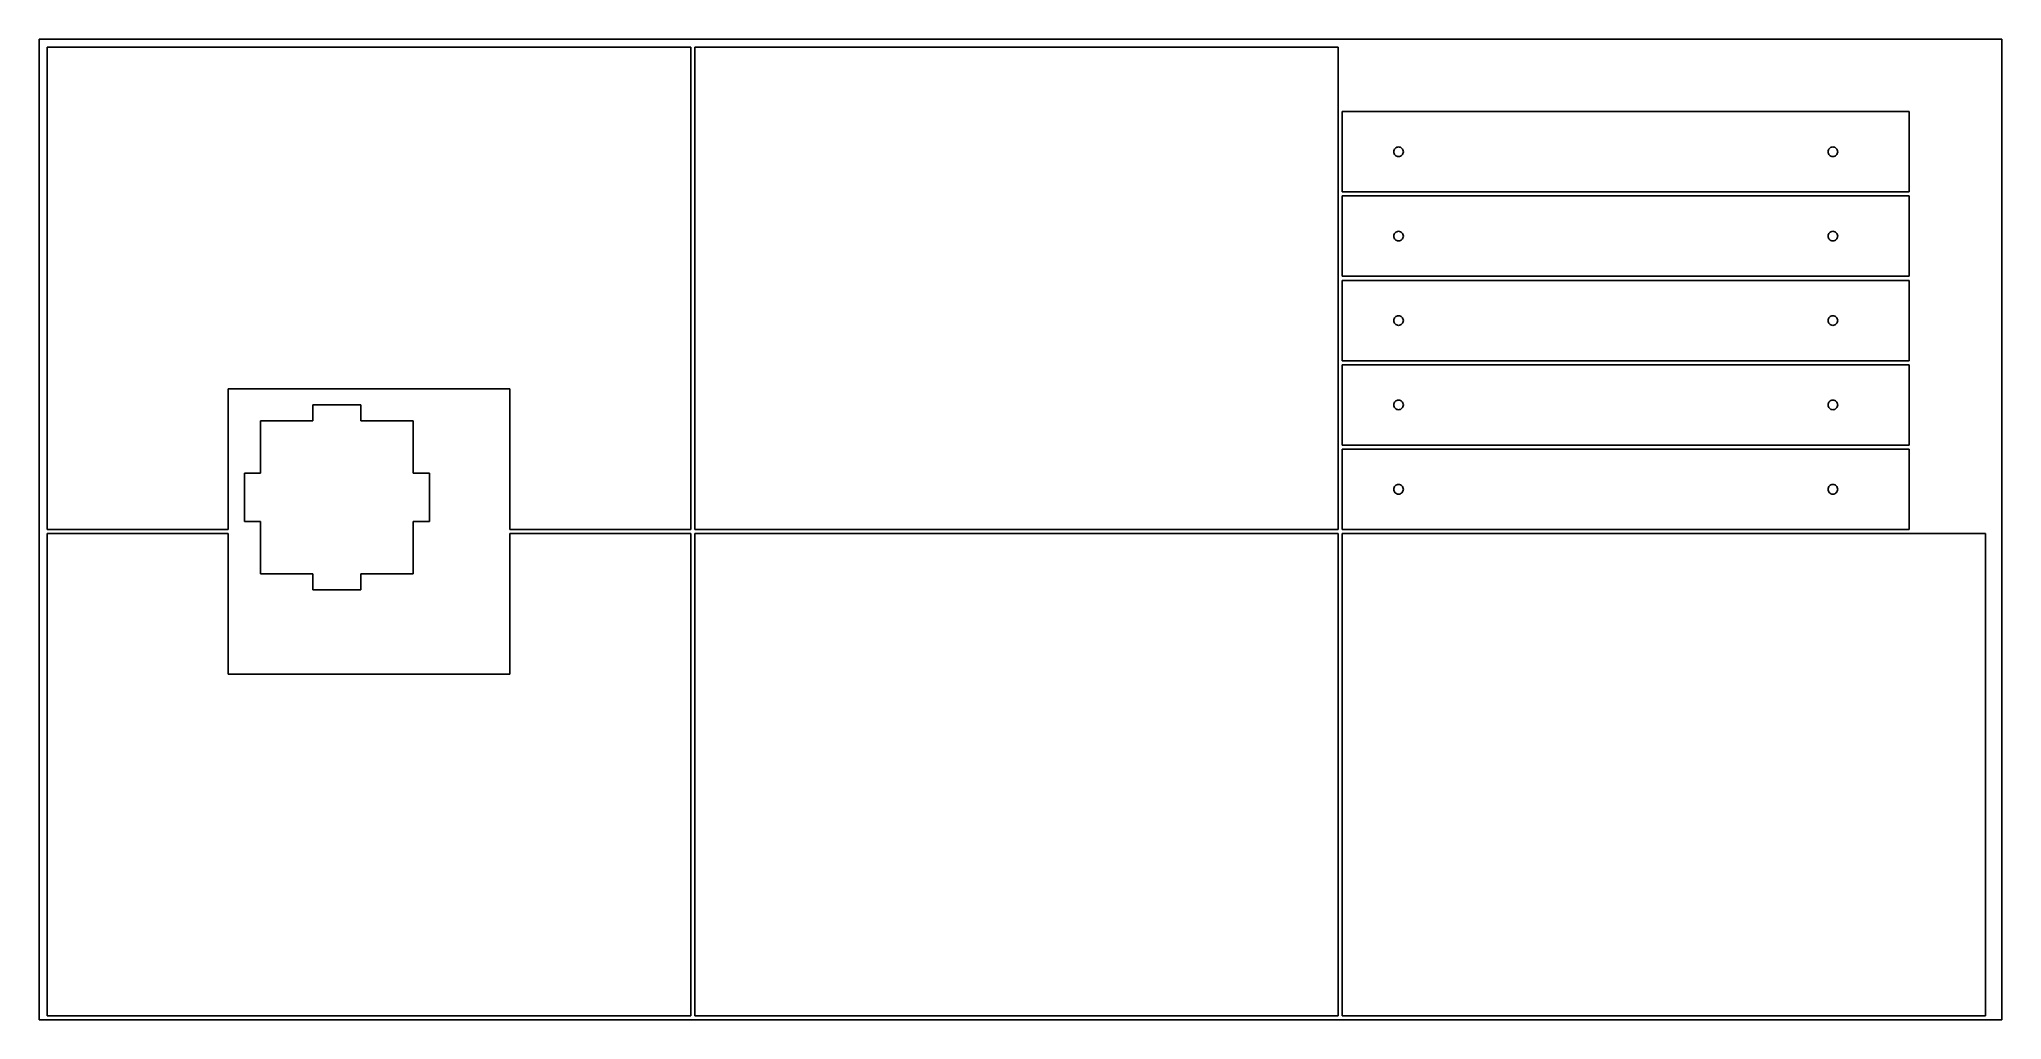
# Model space of a CAD drawing. Extents: x -122 to 122, y -61 to 61.
import ezdxf

# ---------------------------------------------------------------- set-up
doc = ezdxf.new("R2010")
doc.units = 0

msp = doc.modelspace()

# ---------------------------------------------------------------- linework, layer by layer
for p, q in [((-122, -61), (-122, 61)), ((-122, 61), (122, 61)), ((122, -61), (122, 61)), ((-121, 60), (-121, 0)), ((-121, 60), (-41, 60)), ((-41, 60), (-41, 0)), ((-40.5, 0), (-40.5, 60)), ((39.5, 60), (-40.5, 60)), ((39.5, 0), (39.5, 60)), ((40, 42), (40, 52)), ((110.5, 52), (40, 52)), ((110.5, 42), (110.5, 52)), ((46.41, 47.12), (46.4, 47)), ((46.41, 46.88), (46.4, 47)), ((46.41, 47.12), (46.45, 47.23)), ((46.41, 46.88), (46.45, 46.77)), ((46.5, 47.33), (46.45, 47.23)), ((46.5, 46.67), (46.45, 46.77)), ((46.5, 47.33), (46.58, 47.42)), ((46.5, 46.67), (46.58, 46.58)), ((46.67, 47.5), (46.58, 47.42)), ((46.67, 46.5), (46.58, 46.58)), ((46.67, 47.5), (46.77, 47.55)), ((46.67, 46.5), (46.77, 46.45)), ((46.88, 47.59), (46.77, 47.55)), ((46.88, 46.41), (46.77, 46.45)), ((47, 47.6), (46.88, 47.59)), ((47, 46.4), (46.88, 46.41)), ((47, 47.6), (47.12, 47.59)), ((47, 46.4), (47.12, 46.41)), ((47.12, 47.59), (47.23, 47.55)), ((47.12, 46.41), (47.23, 46.45)), ((47.33, 47.5), (47.23, 47.55)), ((47.33, 46.5), (47.23, 46.45)), ((47.33, 47.5), (47.42, 47.42)), ((47.33, 46.5), (47.42, 46.58)), ((47.5, 47.33), (47.42, 47.42)), ((47.5, 46.67), (47.42, 46.58)), ((47.5, 47.33), (47.55, 47.23)), ((47.5, 46.67), (47.55, 46.77)), ((47.59, 47.12), (47.55, 47.23)), ((47.59, 46.88), (47.55, 46.77)), ((47.59, 47.12), (47.6, 47)), ((47.59, 46.88), (47.6, 47)), ((100.41, 47.12), (100.4, 47)), ((100.41, 46.88), (100.4, 47)), ((100.41, 47.12), (100.45, 47.23)), ((100.41, 46.88), (100.45, 46.77)), ((100.5, 47.33), (100.45, 47.23)), ((100.5, 46.67), (100.45, 46.77)), ((100.5, 47.33), (100.58, 47.42)), ((100.5, 46.67), (100.58, 46.58)), ((100.67, 47.5), (100.58, 47.42)), ((100.67, 46.5), (100.58, 46.58)), ((100.67, 47.5), (100.77, 47.55)), ((100.67, 46.5), (100.77, 46.45)), ((100.88, 47.59), (100.77, 47.55)), ((100.88, 46.41), (100.77, 46.45)), ((101, 47.6), (100.88, 47.59)), ((101, 46.4), (100.88, 46.41)), ((101, 47.6), (101.12, 47.59)), ((101, 46.4), (101.12, 46.41)), ((101.12, 47.59), (101.23, 47.55)), ((101.12, 46.41), (101.23, 46.45)), ((101.33, 47.5), (101.23, 47.55)), ((101.23, 46.45), (101.33, 46.5)), ((101.33, 47.5), (101.42, 47.42)), ((101.33, 46.5), (101.42, 46.58)), ((101.5, 47.33), (101.42, 47.42)), ((101.42, 46.58), (101.5, 46.67)), ((101.5, 47.33), (101.55, 47.23)), ((101.55, 46.77), (101.5, 46.67)), ((101.59, 47.12), (101.55, 47.23)), ((101.59, 46.88), (101.55, 46.77)), ((101.59, 47.12), (101.6, 47)), ((101.59, 46.88), (101.6, 47)), ((110.5, 42), (40, 42)), ((40, 31.5), (40, 41.5)), ((110.5, 41.5), (40, 41.5)), ((110.5, 31.5), (110.5, 41.5)), ((46.41, 36.62), (46.4, 36.5)), ((46.41, 36.62), (46.45, 36.73)), ((46.5, 36.83), (46.45, 36.73)), ((46.5, 36.83), (46.58, 36.92)), ((46.67, 37), (46.58, 36.92)), ((46.67, 37), (46.77, 37.05)), ((46.88, 37.09), (46.77, 37.05)), ((47, 37.1), (46.88, 37.09)), ((47, 37.1), (47.12, 37.09)), ((47.12, 37.09), (47.23, 37.05)), ((47.33, 37), (47.23, 37.05)), ((47.33, 37), (47.42, 36.92)), ((47.5, 36.83), (47.42, 36.92)), ((47.5, 36.83), (47.55, 36.73)), ((47.59, 36.62), (47.55, 36.73)), ((47.59, 36.62), (47.6, 36.5)), ((100.41, 36.62), (100.4, 36.5)), ((100.41, 36.62), (100.45, 36.73)), ((100.5, 36.83), (100.45, 36.73)), ((100.5, 36.83), (100.58, 36.92)), ((100.67, 37), (100.58, 36.92)), ((100.67, 37), (100.77, 37.05)), ((100.88, 37.09), (100.77, 37.05)), ((101, 37.1), (100.88, 37.09)), ((101, 37.1), (101.12, 37.09)), ((101.12, 37.09), (101.23, 37.05)), ((101.33, 37), (101.23, 37.05)), ((101.33, 37), (101.42, 36.92)), ((101.5, 36.83), (101.42, 36.92)), ((101.5, 36.83), (101.55, 36.73)), ((101.59, 36.62), (101.55, 36.73)), ((101.59, 36.62), (101.6, 36.5)), ((46.41, 36.38), (46.4, 36.5)), ((46.41, 36.38), (46.45, 36.27)), ((46.5, 36.17), (46.45, 36.27)), ((46.5, 36.17), (46.58, 36.08)), ((46.67, 36), (46.58, 36.08)), ((46.67, 36), (46.77, 35.95)), ((46.88, 35.91), (46.77, 35.95)), ((47, 35.9), (46.88, 35.91)), ((47, 35.9), (47.12, 35.91)), ((47.12, 35.91), (47.23, 35.95)), ((47.33, 36), (47.23, 35.95)), ((47.33, 36), (47.42, 36.08)), ((47.5, 36.17), (47.42, 36.08)), ((47.5, 36.17), (47.55, 36.27)), ((47.59, 36.38), (47.55, 36.27)), ((47.59, 36.38), (47.6, 36.5)), ((100.41, 36.38), (100.4, 36.5)), ((100.41, 36.38), (100.45, 36.27)), ((100.5, 36.17), (100.45, 36.27)), ((100.5, 36.17), (100.58, 36.08)), ((100.67, 36), (100.58, 36.08)), ((100.67, 36), (100.77, 35.95)), ((100.88, 35.91), (100.77, 35.95)), ((101, 35.9), (100.88, 35.91)), ((101, 35.9), (101.12, 35.91)), ((101.12, 35.91), (101.23, 35.95)), ((101.23, 35.95), (101.33, 36)), ((101.33, 36), (101.42, 36.08)), ((101.42, 36.08), (101.5, 36.17)), ((101.55, 36.27), (101.5, 36.17)), ((101.59, 36.38), (101.55, 36.27)), ((101.59, 36.38), (101.6, 36.5)), ((110.5, 31.5), (40, 31.5)), ((40, 21), (40, 31)), ((110.5, 31), (40, 31)), ((110.5, 21), (110.5, 31)), ((46.41, 26.12), (46.4, 26)), ((46.41, 25.88), (46.4, 26)), ((46.41, 26.12), (46.45, 26.23)), ((46.41, 25.88), (46.45, 25.77)), ((46.5, 26.33), (46.45, 26.23)), ((46.5, 25.67), (46.45, 25.77)), ((46.5, 26.33), (46.58, 26.42)), ((46.5, 25.67), (46.58, 25.58)), ((46.67, 26.5), (46.58, 26.42)), ((46.67, 25.5), (46.58, 25.58)), ((46.67, 26.5), (46.77, 26.55)), ((46.67, 25.5), (46.77, 25.45)), ((46.88, 26.59), (46.77, 26.55)), ((46.88, 25.41), (46.77, 25.45)), ((47, 26.6), (46.88, 26.59)), ((47, 25.4), (46.88, 25.41)), ((47, 26.6), (47.12, 26.59)), ((47, 25.4), (47.12, 25.41)), ((47.12, 26.59), (47.23, 26.55)), ((47.12, 25.41), (47.23, 25.45)), ((47.33, 26.5), (47.23, 26.55)), ((47.33, 25.5), (47.23, 25.45)), ((47.33, 26.5), (47.42, 26.42)), ((47.33, 25.5), (47.42, 25.58)), ((47.5, 26.33), (47.42, 26.42)), ((47.5, 25.67), (47.42, 25.58)), ((47.5, 26.33), (47.55, 26.23)), ((47.5, 25.67), (47.55, 25.77)), ((47.59, 26.12), (47.55, 26.23)), ((47.59, 25.88), (47.55, 25.77)), ((47.59, 26.12), (47.6, 26)), ((47.59, 25.88), (47.6, 26)), ((100.41, 26.12), (100.4, 26)), ((100.41, 25.88), (100.4, 26)), ((100.41, 26.12), (100.45, 26.23)), ((100.41, 25.88), (100.45, 25.77)), ((100.5, 26.33), (100.45, 26.23)), ((100.5, 25.67), (100.45, 25.77)), ((100.5, 26.33), (100.58, 26.42)), ((100.5, 25.67), (100.58, 25.58)), ((100.67, 26.5), (100.58, 26.42)), ((100.67, 25.5), (100.58, 25.58)), ((100.67, 26.5), (100.77, 26.55)), ((100.67, 25.5), (100.77, 25.45)), ((100.88, 26.59), (100.77, 26.55)), ((100.88, 25.41), (100.77, 25.45)), ((101, 26.6), (100.88, 26.59)), ((101, 25.4), (100.88, 25.41)), ((101, 26.6), (101.12, 26.59)), ((101, 25.4), (101.12, 25.41)), ((101.12, 26.59), (101.23, 26.55)), ((101.12, 25.41), (101.23, 25.45)), ((101.33, 26.5), (101.23, 26.55)), ((101.23, 25.45), (101.33, 25.5)), ((101.33, 26.5), (101.42, 26.42)), ((101.33, 25.5), (101.42, 25.58)), ((101.5, 26.33), (101.42, 26.42)), ((101.42, 25.58), (101.5, 25.67)), ((101.5, 26.33), (101.55, 26.23)), ((101.55, 25.77), (101.5, 25.67)), ((101.59, 26.12), (101.55, 26.23)), ((101.59, 25.88), (101.55, 25.77)), ((101.59, 26.12), (101.6, 26)), ((101.59, 25.88), (101.6, 26)), ((110.5, 21), (40, 21)), ((40, 10.5), (40, 20.5)), ((110.5, 20.5), (40, 20.5)), ((110.5, 10.5), (110.5, 20.5)), ((-63.5, 17.5), (-98.5, 17.5)), ((-98.5, 0), (-98.5, 17.5)), ((-63.5, 0), (-63.5, 17.5)), ((-82, 15.5), (-88, 15.5)), ((-88, 15.5), (-88, 13.5)), ((-82, 15.5), (-82, 13.5)), ((46.41, 15.62), (46.4, 15.5)), ((46.41, 15.38), (46.4, 15.5)), ((46.41, 15.62), (46.45, 15.73)), ((46.41, 15.38), (46.45, 15.27)), ((46.5, 15.83), (46.45, 15.73)), ((46.5, 15.17), (46.45, 15.27)), ((46.5, 15.83), (46.58, 15.92)), ((46.5, 15.17), (46.58, 15.08)), ((46.67, 16), (46.58, 15.92)), ((46.67, 15), (46.58, 15.08)), ((46.67, 16), (46.77, 16.05)), ((46.67, 15), (46.77, 14.95)), ((46.88, 16.09), (46.77, 16.05)), ((46.88, 14.91), (46.77, 14.95)), ((47, 16.1), (46.88, 16.09)), ((47, 14.9), (46.88, 14.91)), ((47, 16.1), (47.12, 16.09)), ((47, 14.9), (47.12, 14.91)), ((47.12, 16.09), (47.23, 16.05)), ((47.12, 14.91), (47.23, 14.95)), ((47.33, 16), (47.23, 16.05)), ((47.33, 15), (47.23, 14.95)), ((47.33, 16), (47.42, 15.92)), ((47.33, 15), (47.42, 15.08)), ((47.5, 15.83), (47.42, 15.92)), ((47.5, 15.17), (47.42, 15.08)), ((47.5, 15.83), (47.55, 15.73)), ((47.5, 15.17), (47.55, 15.27)), ((47.59, 15.62), (47.55, 15.73)), ((47.59, 15.38), (47.55, 15.27)), ((47.59, 15.62), (47.6, 15.5)), ((47.59, 15.38), (47.6, 15.5)), ((100.41, 15.62), (100.4, 15.5)), ((100.41, 15.38), (100.4, 15.5)), ((100.41, 15.62), (100.45, 15.73)), ((100.41, 15.38), (100.45, 15.27)), ((100.5, 15.83), (100.45, 15.73)), ((100.5, 15.17), (100.45, 15.27)), ((100.5, 15.83), (100.58, 15.92)), ((100.5, 15.17), (100.58, 15.08)), ((100.67, 16), (100.58, 15.92)), ((100.67, 15), (100.58, 15.08)), ((100.67, 16), (100.77, 16.05)), ((100.67, 15), (100.77, 14.95)), ((100.88, 16.09), (100.77, 16.05)), ((100.88, 14.91), (100.77, 14.95)), ((101, 16.1), (100.88, 16.09)), ((101, 14.9), (100.88, 14.91)), ((101, 16.1), (101.12, 16.09)), ((101, 14.9), (101.12, 14.91)), ((101.12, 16.09), (101.23, 16.05)), ((101.12, 14.91), (101.23, 14.95)), ((101.33, 16), (101.23, 16.05)), ((101.23, 14.95), (101.33, 15)), ((101.33, 16), (101.42, 15.92)), ((101.33, 15), (101.42, 15.08)), ((101.5, 15.83), (101.42, 15.92)), ((101.42, 15.08), (101.5, 15.17)), ((101.5, 15.83), (101.55, 15.73)), ((101.55, 15.27), (101.5, 15.17)), ((101.59, 15.62), (101.55, 15.73)), ((101.59, 15.38), (101.55, 15.27)), ((101.59, 15.62), (101.6, 15.5)), ((101.59, 15.38), (101.6, 15.5)), ((-94.5, 13.5), (-94.5, 7)), ((-94.5, 13.5), (-88, 13.5)), ((-82, 13.5), (-75.5, 13.5)), ((-75.5, 13.5), (-75.5, 7)), ((110.5, 10.5), (40, 10.5)), ((40, 0), (40, 10)), ((110.5, 10), (40, 10)), ((110.5, 0), (110.5, 10)), ((-96.5, 7), (-96.5, 1)), ((-96.5, 7), (-94.5, 7)), ((-73.5, 7), (-75.5, 7)), ((-73.5, 1), (-73.5, 7)), ((46.41, 5.12), (46.4, 5)), ((46.41, 4.88), (46.4, 5)), ((46.41, 5.12), (46.45, 5.23)), ((46.41, 4.88), (46.45, 4.77)), ((46.5, 5.33), (46.45, 5.23)), ((46.5, 5.33), (46.58, 5.42)), ((46.67, 5.5), (46.58, 5.42)), ((46.67, 5.5), (46.77, 5.55)), ((46.88, 5.59), (46.77, 5.55)), ((47, 5.6), (46.88, 5.59)), ((47, 5.6), (47.12, 5.59)), ((47.12, 5.59), (47.23, 5.55)), ((47.33, 5.5), (47.23, 5.55)), ((47.33, 5.5), (47.42, 5.42)), ((47.5, 5.33), (47.42, 5.42)), ((47.5, 5.33), (47.55, 5.23)), ((47.59, 5.12), (47.55, 5.23)), ((47.59, 4.88), (47.55, 4.77)), ((47.59, 5.12), (47.6, 5)), ((47.59, 4.88), (47.6, 5)), ((100.41, 5.12), (100.4, 5)), ((100.41, 4.88), (100.4, 5)), ((100.41, 5.12), (100.45, 5.23)), ((100.41, 4.88), (100.45, 4.77)), ((100.5, 5.33), (100.45, 5.23)), ((100.5, 5.33), (100.58, 5.42)), ((100.67, 5.5), (100.58, 5.42)), ((100.67, 5.5), (100.77, 5.55)), ((100.88, 5.59), (100.77, 5.55)), ((101, 5.6), (100.88, 5.59)), ((101, 5.6), (101.12, 5.59)), ((101.12, 5.59), (101.23, 5.55)), ((101.33, 5.5), (101.23, 5.55)), ((101.33, 5.5), (101.42, 5.42)), ((101.5, 5.33), (101.42, 5.42)), ((101.5, 5.33), (101.55, 5.23)), ((101.59, 5.12), (101.55, 5.23)), ((101.59, 4.88), (101.55, 4.77)), ((101.59, 5.12), (101.6, 5)), ((101.59, 4.88), (101.6, 5)), ((46.5, 4.67), (46.45, 4.77)), ((46.5, 4.67), (46.58, 4.58)), ((46.67, 4.5), (46.58, 4.58)), ((46.67, 4.5), (46.77, 4.45)), ((46.88, 4.41), (46.77, 4.45)), ((47, 4.4), (46.88, 4.41)), ((47, 4.4), (47.12, 4.41)), ((47.12, 4.41), (47.23, 4.45)), ((47.33, 4.5), (47.23, 4.45)), ((47.33, 4.5), (47.42, 4.58)), ((47.5, 4.67), (47.42, 4.58)), ((47.5, 4.67), (47.55, 4.77)), ((100.5, 4.67), (100.45, 4.77)), ((100.5, 4.67), (100.58, 4.58)), ((100.67, 4.5), (100.58, 4.58)), ((100.67, 4.5), (100.77, 4.45)), ((100.88, 4.41), (100.77, 4.45)), ((101, 4.4), (100.88, 4.41)), ((101, 4.4), (101.12, 4.41)), ((101.12, 4.41), (101.23, 4.45)), ((101.23, 4.45), (101.33, 4.5)), ((101.33, 4.5), (101.42, 4.58)), ((101.42, 4.58), (101.5, 4.67)), ((101.55, 4.77), (101.5, 4.67)), ((-121, 0), (-98.5, 0)), ((-96.5, 1), (-94.5, 1)), ((-94.5, 1), (-94.5, -5.5)), ((-75.5, 1), (-75.5, -5.5)), ((-73.5, 1), (-75.5, 1)), ((-41, 0), (-63.5, 0)), ((39.5, 0), (-40.5, 0)), ((110.5, 0), (40, 0)), ((-121, -0.5), (-98.5, -0.5)), ((-121, -60.5), (-121, -0.5)), ((-98.5, -0.5), (-98.5, -18)), ((-41, -0.5), (-63.5, -0.5)), ((-63.5, -0.5), (-63.5, -18)), ((-41, -60.5), (-41, -0.5)), ((-40.5, -60.5), (-40.5, -0.5)), ((39.5, -0.5), (-40.5, -0.5)), ((39.5, -60.5), (39.5, -0.5)), ((40, -60.5), (40, -0.5)), ((120, -0.5), (40, -0.5)), ((120, -60.5), (120, -0.5)), ((-94.5, -5.5), (-88, -5.5)), ((-88, -7.5), (-88, -5.5)), ((-82, -7.5), (-82, -5.5)), ((-82, -5.5), (-75.5, -5.5)), ((-88, -7.5), (-82, -7.5)), ((-98.5, -18), (-63.5, -18)), ((-122, -61), (122, -61)), ((-41, -60.5), (-121, -60.5)), ((39.5, -60.5), (-40.5, -60.5)), ((120, -60.5), (40, -60.5))]:
    msp.add_line(p, q)

doc.saveas('drawing.dxf')
